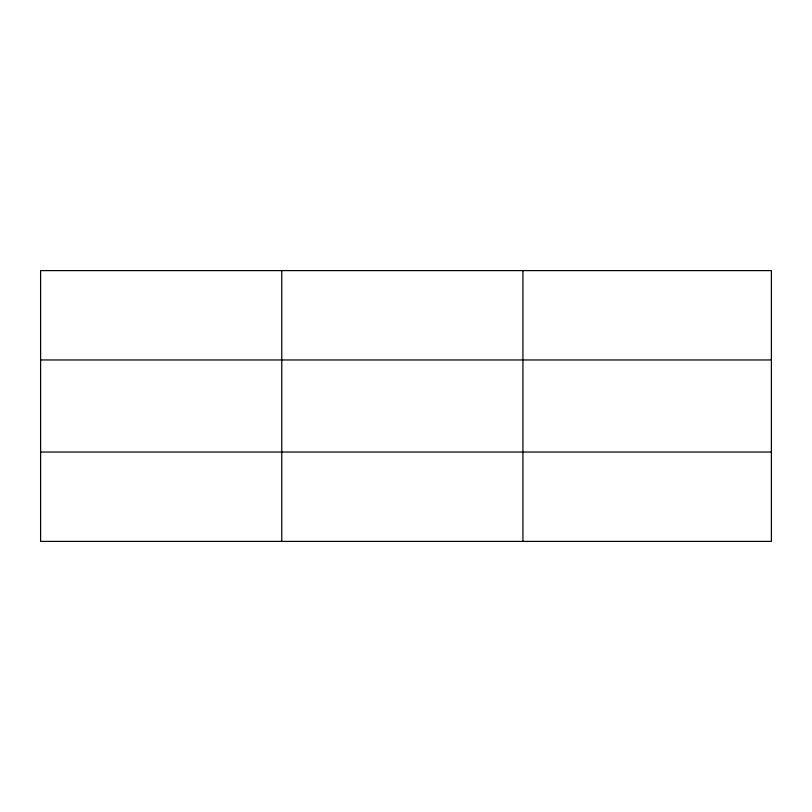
<?xml version="1.0" encoding="UTF-8"?>
<svg xmlns="http://www.w3.org/2000/svg" width="812" height="812" viewBox="0 0 812 812"><rect width="100%" height="100%" fill="white"/><g stroke="black" fill="none" stroke-linecap="round" stroke-linejoin="round"><path stroke-width="1.22" d="M281.764 270.599L281.764 541.401M522.928 270.599L522.928 541.401M771.4 359.96L771.4 270.599L40.6 270.599L40.6 541.401L771.4 541.401L771.4 359.96L40.6 359.96M40.6 452.04L771.4 452.04"/></g></svg>
